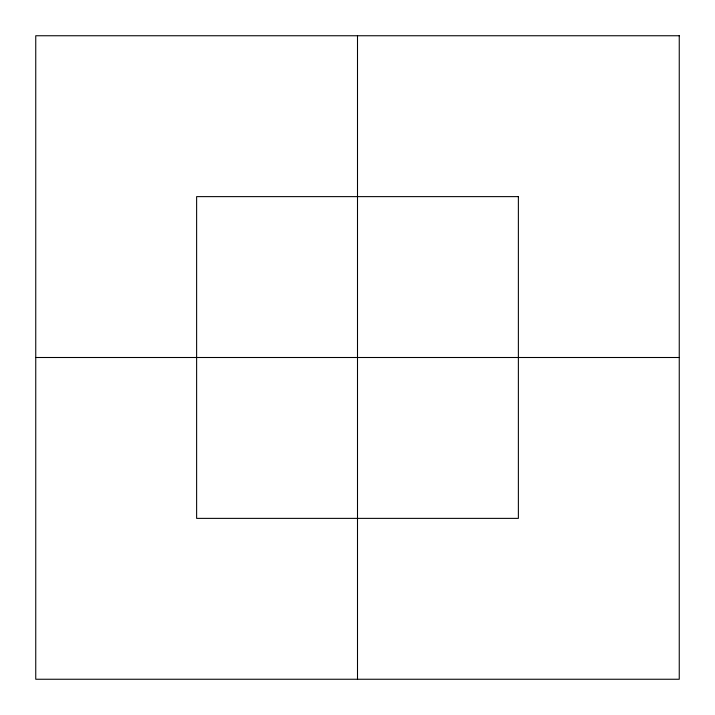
<?xml version="1.0" encoding="UTF-8"?>
<svg xmlns="http://www.w3.org/2000/svg" width="715" height="715" viewBox="0 0 715 715"><rect width="100%" height="100%" fill="white"/><g stroke="black" fill="none" stroke-linecap="round" stroke-linejoin="round"><path stroke-width="1.07" d="M35.75 357.5L679.25 357.5M357.5 35.75L357.5 679.25M679.25 35.75L35.75 35.75L35.75 679.25L679.25 679.25L679.25 35.75M518.375 196.625L196.625 196.625L196.625 518.375L518.375 518.375L518.375 196.625"/></g></svg>
